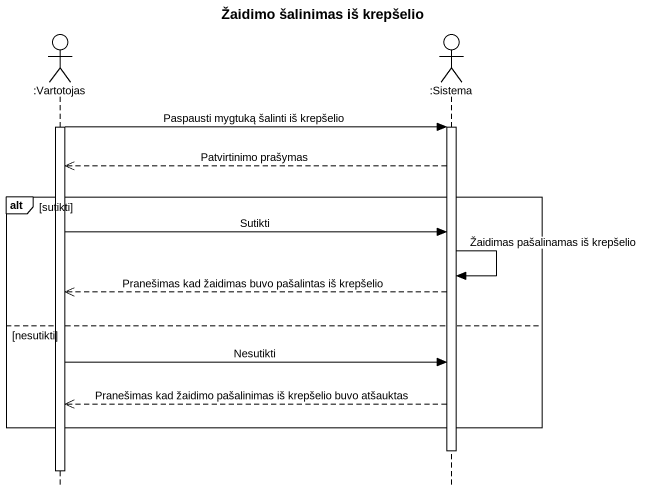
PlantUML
@startuml
title Žaidimo šalinimas iš krepšelio
hide footbox
actor ":Vartotojas" as Vartotojas
actor ":Sistema" as Sistema

activate Vartotojas
Vartotojas -> Sistema : Paspausti mygtuką šalinti iš krepšelio
activate Sistema
Sistema -->> Vartotojas : Patvirtinimo prašymas
alt sutikti
  Vartotojas -> Sistema : Sutikti
  Sistema -> Sistema : Žaidimas pašalinamas iš krepšelio
  Sistema -->> Vartotojas : Pranešimas kad žaidimas buvo pašalintas iš krepšelio
else nesutikti
  Vartotojas -> Sistema : Nesutikti
  Sistema -->> Vartotojas : Pranešimas kad žaidimo pašalinimas iš krepšelio buvo atšauktas
end
deactivate Sistema
deactivate Vartotojas
@enduml
